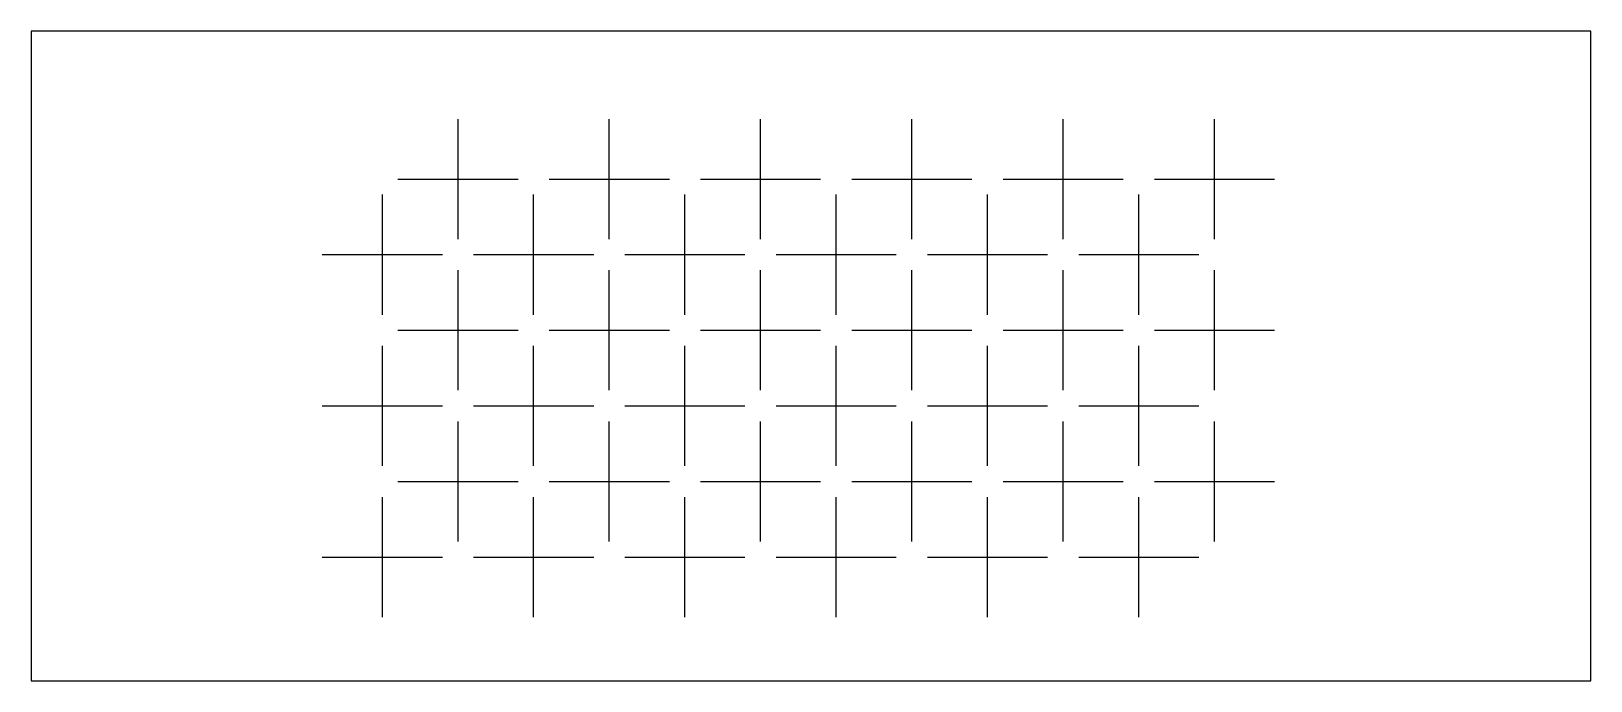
# Model space of a CAD drawing. Header units: millimetres. Extents: x 0 to 120, y 0 to 50.
import ezdxf

# ---------------------------------------------------------------- set-up
doc = ezdxf.new("R2010")
doc.units = ezdxf.units.MM
doc.layers.add('CUT', color=1, linetype='Continuous')

msp = doc.modelspace()

# ---------------------------------------------------------------- linework, layer by layer
at = {"layer": 'CUT'}
msp.add_lwpolyline([(120, 0), (120, 50), (0, 50), (0, 0), (120, 0)], close=True, dxfattribs=at)
for points in [[(32.84, 34), (32.84, 43.24)], [(44.48, 34), (44.48, 43.24)], [(56.12, 34), (56.12, 43.24)], [(67.76, 34), (67.76, 43.24)], [(79.4, 34), (79.4, 43.24)], [(91.04, 34), (91.04, 43.24)], [(28.22, 38.62), (37.46, 38.62)], [(39.86, 38.62), (49.1, 38.62)], [(51.5, 38.62), (60.74, 38.62)], [(63.14, 38.62), (72.38, 38.62)], [(74.78, 38.62), (84.02, 38.62)], [(86.42, 38.62), (95.66, 38.62)], [(27.02, 28.18), (27.02, 37.42)], [(38.66, 28.18), (38.66, 37.42)], [(50.3, 28.18), (50.3, 37.42)], [(61.94, 28.18), (61.94, 37.42)], [(73.58, 28.18), (73.58, 37.42)], [(85.22, 28.18), (85.22, 37.42)], [(22.4, 32.8), (31.64, 32.8)], [(34.04, 32.8), (43.28, 32.8)], [(45.68, 32.8), (54.92, 32.8)], [(57.32, 32.8), (66.56, 32.8)], [(68.96, 32.8), (78.2, 32.8)], [(80.6, 32.8), (89.84, 32.8)], [(32.84, 22.36), (32.84, 31.6)], [(44.48, 22.36), (44.48, 31.6)], [(56.12, 22.36), (56.12, 31.6)], [(67.76, 22.36), (67.76, 31.6)], [(79.4, 22.36), (79.4, 31.6)], [(91.04, 22.36), (91.04, 31.6)], [(28.22, 26.98), (37.46, 26.98)], [(39.86, 26.98), (49.1, 26.98)], [(51.5, 26.98), (60.74, 26.98)], [(63.14, 26.98), (72.38, 26.98)], [(74.78, 26.98), (84.02, 26.98)], [(86.42, 26.98), (95.66, 26.98)], [(27.02, 16.54), (27.02, 25.78)], [(38.66, 16.54), (38.66, 25.78)], [(50.3, 16.54), (50.3, 25.78)], [(61.94, 16.54), (61.94, 25.78)], [(73.58, 16.54), (73.58, 25.78)], [(85.22, 16.54), (85.22, 25.78)], [(22.4, 21.16), (31.64, 21.16)], [(34.04, 21.16), (43.28, 21.16)], [(45.68, 21.16), (54.92, 21.16)], [(57.32, 21.16), (66.56, 21.16)], [(68.96, 21.16), (78.2, 21.16)], [(80.6, 21.16), (89.84, 21.16)], [(32.84, 10.72), (32.84, 19.96)], [(44.48, 10.72), (44.48, 19.96)], [(56.12, 10.72), (56.12, 19.96)], [(67.76, 10.72), (67.76, 19.96)], [(79.4, 10.72), (79.4, 19.96)], [(91.04, 10.72), (91.04, 19.96)], [(28.22, 15.34), (37.46, 15.34)], [(39.86, 15.34), (49.1, 15.34)], [(51.5, 15.34), (60.74, 15.34)], [(63.14, 15.34), (72.38, 15.34)], [(74.78, 15.34), (84.02, 15.34)], [(86.42, 15.34), (95.66, 15.34)], [(27.02, 4.9), (27.02, 14.14)], [(38.66, 4.9), (38.66, 14.14)], [(50.3, 4.9), (50.3, 14.14)], [(61.94, 4.9), (61.94, 14.14)], [(73.58, 4.9), (73.58, 14.14)], [(85.22, 4.9), (85.22, 14.14)], [(22.4, 9.52), (31.64, 9.52)], [(34.04, 9.52), (43.28, 9.52)], [(45.68, 9.52), (54.92, 9.52)], [(57.32, 9.52), (66.56, 9.52)], [(68.96, 9.52), (78.2, 9.52)], [(80.6, 9.52), (89.84, 9.52)]]:
    msp.add_lwpolyline(points, dxfattribs=at)

doc.saveas('drawing.dxf')
